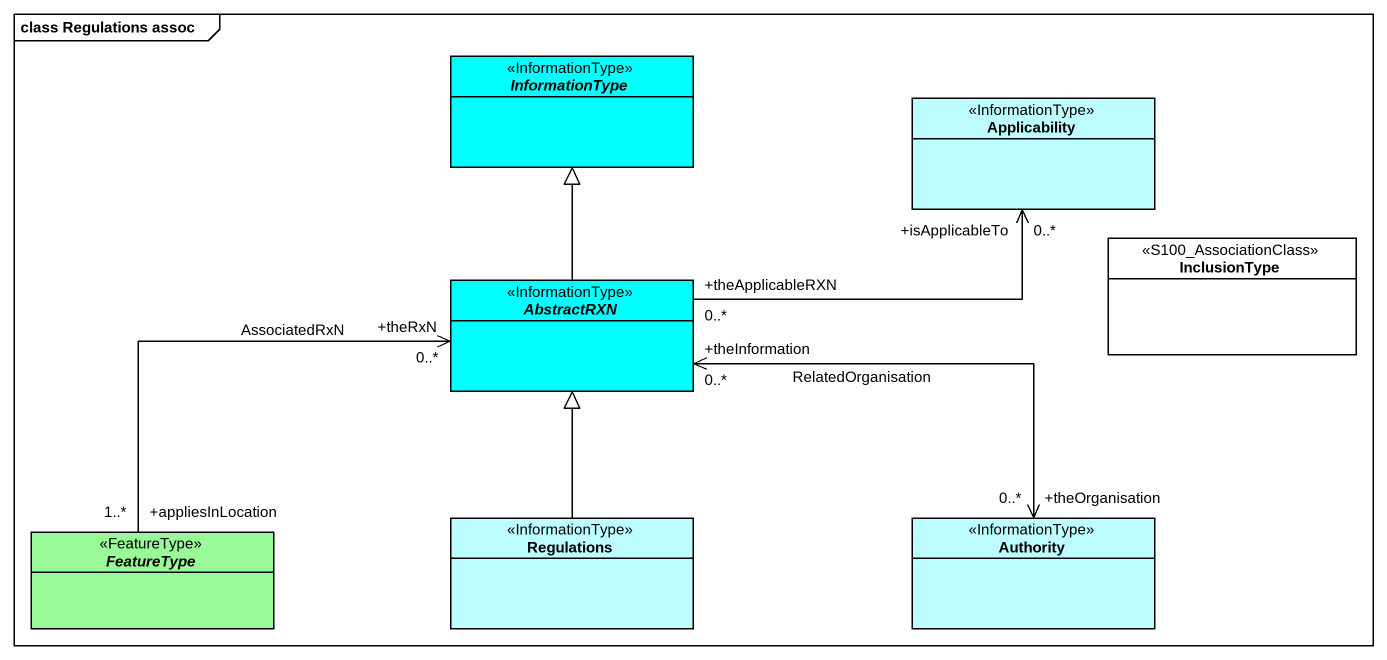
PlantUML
@startuml
mainframe class Regulations assoc
hide circle
hide empty members
abstract class InformationType <<InformationType>> #00FFFF
class Applicability <<InformationType>> #BEFDFF
class InclusionType <<S100_AssociationClass>> #FFFFFF
abstract class AbstractRXN <<InformationType>> #00FFFF
abstract class FeatureType <<FeatureType>> #98FB98
class Regulations <<InformationType>> #BEFDFF
class Authority <<InformationType>> #BEFDFF
AbstractRXN -up-|> InformationType
AbstractRXN "+theApplicableRXN\n0..*" -right-> "+isApplicableTo\n0..*" Applicability
FeatureType "+appliesInLocation\n1..*" -right-> "+theRxN\n0..*" AbstractRXN : AssociatedRxN
Regulations -up-|> AbstractRXN
Authority "+theOrganisation\n0..*" <-left-> "+theInformation\n0..*" AbstractRXN : RelatedOrganisation
@enduml
